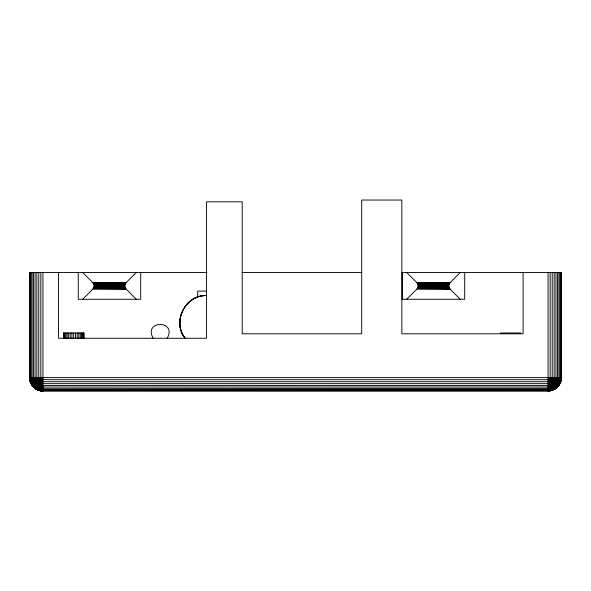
<?xml version="1.0" encoding="UTF-8"?>
<svg xmlns="http://www.w3.org/2000/svg" width="591" height="591" viewBox="0 0 591 591"><rect width="100%" height="100%" fill="white"/><g stroke="black" fill="none" stroke-linecap="round" stroke-linejoin="round"><path stroke-width="0.89" d="M41.998 390.126L41.998 390.777L42.929 390.961L548.071 390.961C555.23 391.109 561.598 384.741 561.45 377.583L561.45 272.503L401.511 272.503M42.929 272.503L42.929 390.961C35.94 391.131 28.959 384.763 30.207 377.583L30.207 272.503M82.74 299.253L93.252 288.704L94.264 285.874L93.252 283.045L82.74 272.503M136.24 272.503L125.728 283.045L124.716 285.874L125.728 288.704L136.24 299.253M406.726 299.253L417.246 288.704L418.258 285.874L417.246 283.045L406.726 272.503M460.226 272.503L449.714 283.045L448.702 285.874L449.714 288.704L460.226 299.253M561.287 272.503L561.302 377.937L560.785 381.734L557.535 387.039C554.986 389.417 551.514 390.695 548.071 390.961L548.071 272.503M207.013 272.503L29.55 272.503L29.55 377.583C29.41 384.63 35.778 391.301 42.929 390.791L548.071 390.791C557.572 390.814 562.566 381.069 560.793 377.583L560.793 272.503M29.713 272.503L29.713 377.583C29.631 381.04 31.168 384.49 33.465 387.039L42.929 390.961C39.486 390.695 36.014 389.417 33.465 387.039L31.005 383.655L29.55 377.583L561.45 377.583L561.206 379.865L558.569 385.864M561.287 377.583L559.588 384.246L556.774 386.817L550.066 390.777L554.144 389.499L557.808 386.433L560.32 382.473L561.45 377.583M40.831 272.503L40.831 377.583C40.033 381.587 36.546 387.755 40.831 390.791M32.86 385.893L30.207 381.72L29.735 379.577M32.106 272.503L32.106 377.583L31.552 378.048C28.974 384.253 35.113 390.001 40.934 390.777L36.827 389.299L42.929 390.791C36.576 389.668 29.506 384.8 29.55 377.583L31.205 383.685M35.061 272.503L35.061 377.583C30.717 383.862 35.002 391.833 42.929 390.961M550.169 272.503L550.169 377.583L548.071 383.655L554.942 385.421L558.813 384.83M552.208 272.503L552.208 377.583L548.071 387.039L42.929 387.039C38.134 388.464 32.424 385.517 30.222 381.099M554.144 272.503L554.144 377.583L551.403 384.83L548.071 389.499L41.385 389.698L39.383 389.528L35.29 387.275L32.128 382.399L31.005 377.583L31.005 272.503M557.535 272.503L557.535 377.583L555.725 383.633L553.989 387.016L551.669 389.476L549.002 390.126L41.902 390.385C39.191 386.448 42.316 381.683 42.929 377.583L40.646 378.735L36.856 377.583C35.519 381.092 33.857 385.709 36.258 389.092L33.606 386.891M558.894 272.503L558.894 377.583C557.631 383.3 555.363 391.02 548.071 390.961M559.995 272.503L559.995 377.583C558.377 382.791 553.191 386.012 548.071 387.039L552.888 388.383L556.559 387.822L554.144 389.499M560.793 377.583L557.764 385.221L555.104 388.952M555.939 272.503L555.939 377.583C554.373 382.466 552.999 388.161 548.071 390.791M559.588 384.246L557.535 387.039M550.066 390.777L552.629 390.126L555.562 388.191M560.756 380.574C556.899 383.278 552.075 380.538 548.071 379.673L42.929 379.673L41.902 381.321L33.465 377.583L33.465 272.503M561.302 377.937C557.948 381.897 552.164 378.114 548.071 377.583L549.224 379.865L551.809 378.602L550.169 377.583M42.574 390.806C35.955 391.153 31.316 384.431 30.385 378.513L31.005 377.583L35.682 380.907L42.929 383.655L548.071 383.655L555.185 379.474L554.144 377.583M167.017 338.643C177.928 319.709 142.438 319.709 153.357 338.643M560.32 382.473C557.21 386.063 553.095 389.395 548.071 389.499L549.002 390.126L552.629 390.126M559.559 383.042L555.725 383.633L548.071 381.72L42.929 381.72L41.385 383.049L38.777 377.878L38.792 272.503M42.929 385.443C38.452 383.869 33.074 382.902 30.385 378.513L29.735 378.513C31.138 383.271 36.317 385.546 40.853 386.218L42.929 385.443L548.071 385.443L554.69 381.505L556.715 379.651L555.939 377.583M42.929 383.655L41.038 384.697L36.856 377.583L36.856 272.503M203.585 295.722C183.668 297.044 172.602 323.055 185.227 338.377C171.582 321.984 185.596 294.636 206.606 295.544C185.899 294.606 172.047 320.987 184.591 337.491M31.552 378.048L33.495 383.493L35.091 385.967L37.078 388.028L41.038 388.752L548.071 388.405L552.312 386.817L557.232 383.633L559.02 381.505L558.894 377.583M557.808 386.433L553.989 387.016L548.071 385.443M548.603 385.864L554.04 383.433L556.316 381.69L558.074 379.651L557.535 377.583M548.071 390.304L549.002 390.777L554.173 389.299M548.071 388.405L548.537 388.952C553.161 387.94 557.771 385.458 560.017 381.129L559.995 377.583M40.831 377.583L38.777 377.878C37.492 381.542 35.549 386.285 38.038 389.831M124.908 284.581L94.183 285.01L124.716 285.874L94.183 286.746L124.908 287.174M94.072 287.174L124.797 286.746L94.264 285.874L124.797 285.01L94.072 284.581M448.894 284.581L418.169 285.01L448.702 285.874L418.169 286.746L448.894 287.174M418.066 287.174L448.791 286.746L418.258 285.874L448.791 285.01L418.066 284.581M93.518 283.399L125.462 283.399M417.505 283.399L449.455 283.399M125.462 288.356L93.518 288.356M449.455 288.356L417.505 288.356M124.731 285.438L94.25 285.438M94.25 286.31L124.731 286.31M448.724 285.438L418.236 285.438M418.236 286.31L448.724 286.31M242.015 272.503L361.869 272.503M29.55 272.673L40.698 272.503M92.964 282.727L125.728 283.045L93.74 283.776L125.048 284.168L109.49 284.722L93.932 284.168L125.24 283.776L92.964 282.727L126.016 282.727M416.95 282.727L449.714 283.045L417.734 283.776L449.042 284.168L433.476 284.722L417.918 284.168L449.226 283.776L416.95 282.727L450.01 282.727M92.964 289.029L126.016 289.029L93.74 287.98L125.048 287.581L109.49 287.034L93.932 287.581L125.24 287.98L93.252 288.704L126.016 289.029M416.95 289.029L450.01 289.029L417.734 287.98L449.042 287.581L433.476 287.034L417.918 287.581L449.226 287.98L417.246 288.704L450.01 289.029M206.606 291.09L197.69 291.09L197.69 297.074M500.37 332.999L520.878 332.999M553.021 389.476L548.537 388.952M417.246 283.045L433.476 283.318L433.476 288.438L449.714 288.704M93.252 283.045L109.49 283.318L109.49 288.438L125.728 288.704M38.371 390.126L41.998 390.777L40.631 390.282M42.929 379.673L40.646 378.735L41.902 381.321L42.929 381.72M42.929 388.405C38.378 387.046 36.058 382.296 34.647 378.107M42.929 389.499C37.721 387.888 34.5 382.702 33.465 377.583L32.128 382.399L32.69 386.071L30.68 382.473M42.929 390.304C36.974 388.752 33.717 383.108 32.106 377.583M42.929 387.039L40.853 386.218L39.006 384.202L35.061 377.583M34.441 387.822L36.228 388.93M552.208 377.583L553.538 379.119L551.1 380.574L548.374 381.734L548.071 379.673M32.749 385.886L31.412 384.246L32.187 384.83L31.441 383.042M34.079 387.312L32.32 385.073L30.222 379.873M30.385 378.513L29.713 377.583L30.215 381.734M30.244 380.574L29.713 379.673M30.385 381.601L29.55 377.583M549.002 390.126L549.002 390.777M523.109 272.503L523.109 333.804L401.836 333.804L401.836 200.039L361.707 200.039L361.707 333.804L242.221 333.804L242.221 201.827L206.555 201.827L206.555 338.259L58.531 338.259L58.531 272.503M464.689 272.503L464.689 299.253L402.272 299.253L402.272 272.503M140.702 272.503L140.702 299.253L78.278 299.253L78.278 272.503M83.944 338.348L83.944 332.999L63.436 332.999L63.436 338.348M83.789 332.999L83.789 338.348M83.324 332.999L83.324 338.348M82.57 332.999L82.57 338.348M81.543 332.999L81.543 338.348M80.28 332.999L80.28 338.348M78.817 332.999L78.817 338.348M77.199 332.999L77.199 338.348M75.471 332.999L75.471 338.348M73.69 332.999L73.69 338.348M71.91 332.999L71.91 338.348M70.181 332.999L70.181 338.348M68.563 332.999L68.563 338.348M67.101 332.999L67.101 338.348M65.837 332.999L65.837 338.348M64.811 332.999L64.811 338.348M64.05 332.999L64.05 338.348M63.592 332.999L63.592 338.348"/></g></svg>
